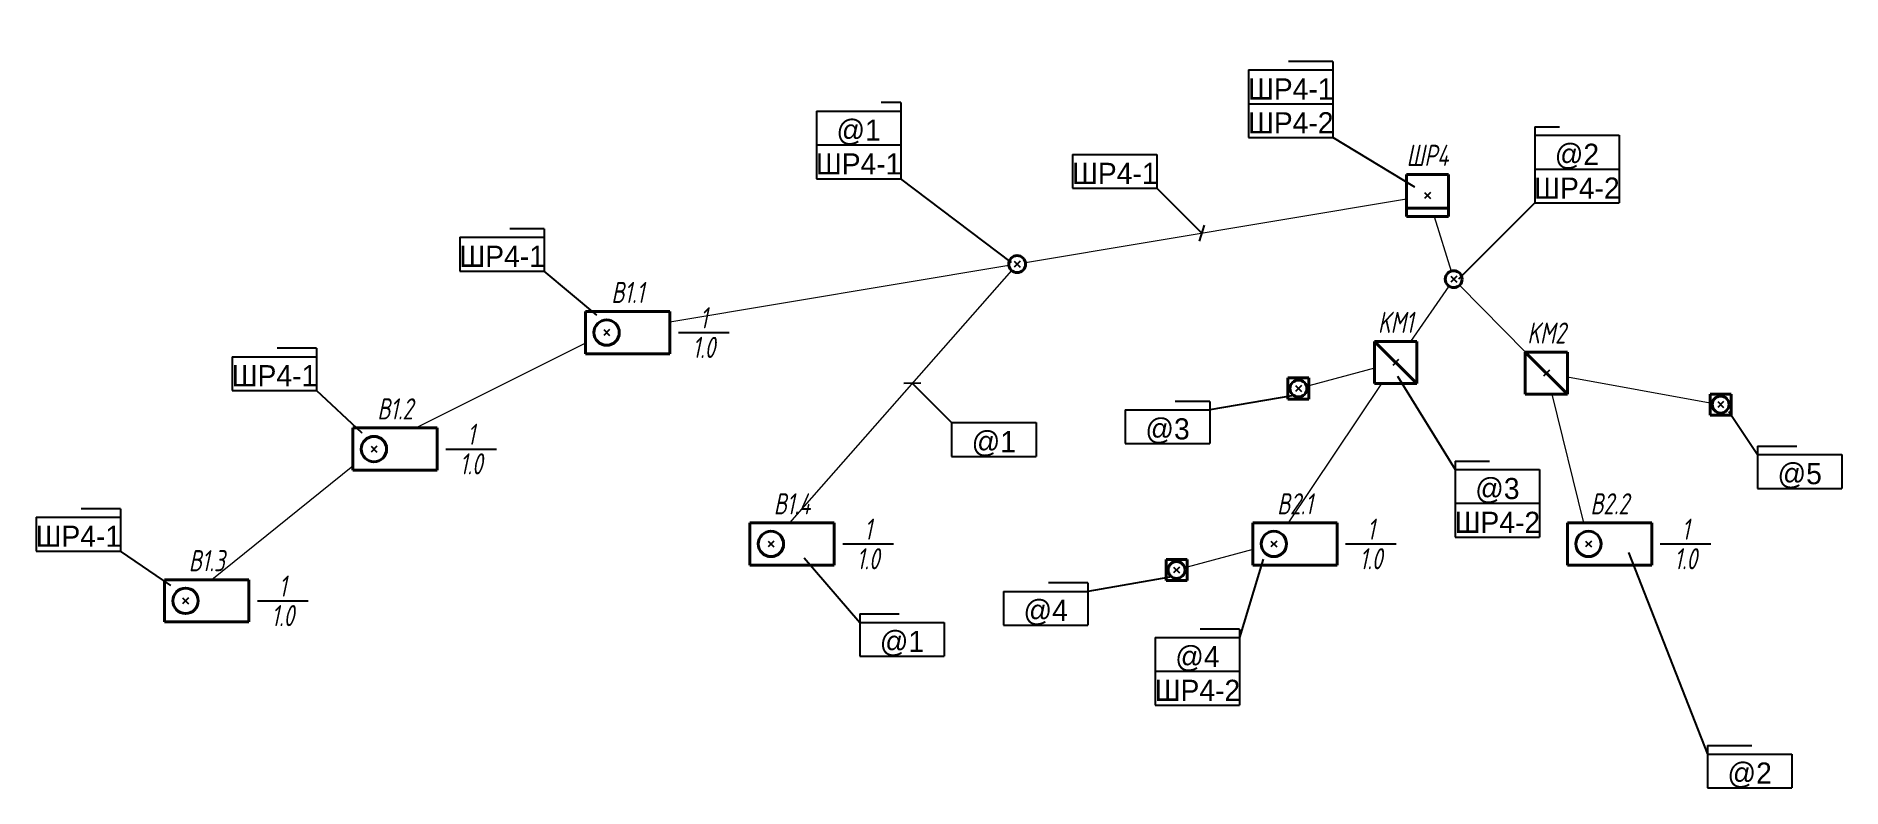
# Model space of a CAD drawing. Extents: x -146 to 68, y -52 to 37.
import ezdxf
from ezdxf.enums import TextEntityAlignment as Align

# ---------------------------------------------------------------- set-up
doc = ezdxf.new("R2010")
doc.units = 0
doc.layers.add('EL_DEVICE', color=1, linetype='Continuous', lineweight=40)
for name, color, linetype in [('EL_DEVICE_NAME', 7, 'Continuous'), ('SYS_PIN', 7, 'Continuous'), ('TEXT', 4, 'Continuous')]:
    doc.layers.add(name, color=color, linetype=linetype)
doc.styles.add('R2_5', font='romant.shx', dxfattribs={"width": 0.65, "oblique": 12, "height": 2.5})

# ---------------------------------------------------------------- blocks, each defined once
blk = doc.blocks.new('EL_SR')
at = {"layer": 'EL_DEVICE'}
for p, q in [((-2.5, 2.5), (2.5, 2.5)), ((-2.5, -2.5), (-2.5, 2.5)), ((2.5, 2.5), (2.5, -2.5)), ((2.5, -1.5), (-2.5, -1.5)), ((2.5, -2.5), (-2.5, -2.5))]:
    blk.add_line(p, q, dxfattribs=at)
blk = doc.blocks.new('CONNECTOR_SQUARE')
at = {"layer": 'SYS_PIN'}
for p, q in [((-0.35, 0.35), (0.35, -0.35)), ((0.35, 0.35), (-0.35, -0.35))]:
    blk.add_line(p, q, dxfattribs=at)
blk = doc.blocks.new('EL_MOTOR')
at = {"layer": 'EL_DEVICE'}
for p, q in [((-2.5, 2.5), (7.5, 2.5)), ((-2.5, -2.5), (-2.5, 2.5)), ((7.5, 2.5), (7.5, -2.5)), ((7.5, -2.5), (-2.5, -2.5))]:
    blk.add_line(p, q, dxfattribs=at)
blk.add_circle((0, 0), 1.5, dxfattribs=at)
blk = doc.blocks.new('EL_POSITION')
at = {"layer": 'TEXT'}
blk.add_line((-3, 0), (3, 0), dxfattribs=at)
blk = doc.blocks.new('KIP_UKP')
at = {"layer": 'EL_DEVICE'}
blk.add_circle((0, 0), 1, dxfattribs=at)
blk = doc.blocks.new('EL_CONTACTOR')
at = {"layer": 'EL_DEVICE'}
for p, q in [((-2.5, 2.5), (2.5, 2.5)), ((-2.5, -2.5), (-2.5, 2.5)), ((2.5, -2.5), (-2.5, 2.5)), ((2.5, 2.5), (2.5, -2.5)), ((2.5, -2.5), (-2.5, -2.5))]:
    blk.add_line(p, q, dxfattribs=at)
blk = doc.blocks.new('KIP_KNOPKA')
at = {"layer": 'EL_DEVICE'}
for p, q in [((1.25, 1.25), (-1.25, 1.25)), ((-1.25, -1.25), (-1.25, 1.25)), ((1.25, 1.25), (1.25, -1.25)), ((-1.25, -1.25), (1.25, -1.25))]:
    blk.add_line(p, q, dxfattribs=at)
blk.add_circle((0, 0), 1, dxfattribs=at)

msp = doc.modelspace()

# ---------------------------------------------------------------- linework, layer by layer
for p, q in [((-2.59, 32.69), (7.41, 32.69)), ((-2.59, 32.69), (-2.59, 24.69)), ((7.41, 33.69), (2.16, 33.69)), ((7.41, 33.69), (7.41, 32.69)), ((7.41, 32.69), (7.41, 24.69)), ((-53.76, 27.82), (-43.76, 27.82)), ((-53.76, 27.82), (-53.76, 19.82)), ((-43.76, 28.82), (-46.09, 28.82)), ((-43.76, 28.82), (-43.76, 27.82)), ((-43.76, 27.82), (-43.76, 19.82)), ((-2.59, 28.69), (7.41, 28.69)), ((31.3, 25.96), (31.3, 24.96)), ((31.3, 25.96), (34.22, 25.96)), ((-53.76, 23.82), (-43.76, 23.82)), ((-2.59, 24.69), (7.41, 24.69)), ((17.09, 18.83), (7.41, 24.69)), ((31.3, 24.96), (41.3, 24.96)), ((31.3, 24.96), (31.3, 16.96)), ((41.3, 24.96), (41.3, 16.96)), ((-23.43, 22.7), (-13.43, 22.7)), ((-23.43, 22.7), (-23.43, 18.7)), ((-13.43, 22.7), (-13.43, 18.7)), ((-53.76, 19.82), (-43.76, 19.82)), ((-30.64, 9.9), (-43.76, 19.82)), ((31.3, 20.96), (41.3, 20.96)), ((-23.43, 18.7), (-13.43, 18.7)), ((-8.1, 13.37), (-13.43, 18.7)), ((17.09, 18.83), (17.09, 18.83)), ((22.32, 7.98), (31.3, 16.96)), ((31.3, 16.96), (41.3, 16.96)), ((-95.98, 12.89), (-85.98, 12.89)), ((-95.98, 12.89), (-95.98, 8.89)), ((-85.98, 13.89), (-90.06, 13.89)), ((-85.98, 13.89), (-85.98, 12.89)), ((-85.98, 12.89), (-85.98, 8.89)), ((-8.41, 12.42), (-7.8, 14.33)), ((-95.98, 8.89), (-85.98, 8.89)), ((-79.78, 3.68), (-85.98, 8.89)), ((-30.64, 9.9), (-30.64, 9.9)), ((22.32, 7.98), (22.32, 7.98)), ((-79.78, 3.68), (-79.78, 3.68)), ((-122.94, -1.24), (-112.94, -1.24)), ((-122.94, -1.24), (-122.94, -5.24)), ((-112.94, -0.24), (-117.6, -0.24)), ((-112.94, -0.24), (-112.94, -1.24)), ((-112.94, -1.24), (-112.94, -5.24)), ((15.04, -3.56), (21.88, -14.59)), ((15.04, -3.56), (15.04, -3.56)), ((-122.94, -5.24), (-112.94, -5.24)), ((-107.56, -10.3), (-112.94, -5.24)), ((-41.41, -4.36), (-43.41, -4.42)), ((-42.41, -4.39), (-37.75, -9.04)), ((2.53, -5.87), (-7.18, -7.53)), ((2.53, -5.87), (2.53, -5.87)), ((-17.18, -7.53), (-7.18, -7.53)), ((-17.18, -7.53), (-17.18, -11.53)), ((-7.18, -6.53), (-11.27, -6.53)), ((-7.18, -6.53), (-7.18, -7.53)), ((-7.18, -7.53), (-7.18, -11.53)), ((54.28, -7.73), (57.68, -12.83)), ((54.28, -7.73), (54.28, -7.73)), ((-107.56, -10.3), (-107.56, -10.3)), ((-37.75, -9.04), (-27.75, -9.04)), ((-37.75, -9.04), (-37.75, -13.04)), ((-27.75, -9.04), (-27.75, -13.04)), ((-17.18, -11.53), (-7.18, -11.53)), ((57.68, -11.83), (57.68, -12.83)), ((57.68, -11.83), (62.34, -11.83)), ((57.68, -12.83), (67.68, -12.83)), ((57.68, -12.83), (57.68, -16.83)), ((67.68, -12.83), (67.68, -16.83)), ((-37.75, -13.04), (-27.75, -13.04)), ((21.88, -13.59), (21.88, -14.59)), ((21.88, -13.59), (25.96, -13.59)), ((21.88, -14.59), (31.88, -14.59)), ((21.88, -14.59), (21.88, -22.59)), ((31.88, -14.59), (31.88, -22.59)), ((57.68, -16.83), (67.68, -16.83)), ((-136.16, -19.24), (-140.83, -19.24)), ((-136.16, -19.24), (-136.16, -20.24)), ((21.88, -18.59), (31.88, -18.59)), ((-146.16, -20.24), (-136.16, -20.24)), ((-146.16, -20.24), (-146.16, -24.24)), ((-136.16, -20.24), (-136.16, -24.24)), ((21.88, -22.59), (31.88, -22.59)), ((-146.16, -24.24), (-136.16, -24.24)), ((-130.21, -28.31), (-136.16, -24.24)), ((-55.19, -25.04), (-48.63, -32.68)), ((-55.19, -25.04), (-55.19, -25.04)), ((-0.86, -25.18), (-3.64, -34.47)), ((-0.86, -25.18), (-0.86, -25.18)), ((42.39, -24.41), (51.75, -48.26)), ((42.39, -24.41), (42.39, -24.41)), ((-11.9, -27.34), (-21.61, -29.01)), ((-11.9, -27.34), (-11.9, -27.34)), ((-130.21, -28.31), (-130.21, -28.31)), ((-31.61, -29.01), (-21.61, -29.01)), ((-31.61, -29.01), (-31.61, -33.01)), ((-21.61, -28.01), (-26.28, -28.01)), ((-21.61, -28.01), (-21.61, -29.01)), ((-21.61, -29.01), (-21.61, -33.01)), ((-48.63, -31.68), (-48.63, -32.68)), ((-48.63, -31.68), (-43.96, -31.68)), ((-48.63, -32.68), (-38.63, -32.68)), ((-48.63, -32.68), (-48.63, -36.68)), ((-38.63, -32.68), (-38.63, -36.68)), ((-31.61, -33.01), (-21.61, -33.01)), ((-3.64, -33.47), (-8.31, -33.47)), ((-3.64, -33.47), (-3.64, -34.47)), ((-13.64, -34.47), (-3.64, -34.47)), ((-13.64, -34.47), (-13.64, -42.47)), ((-3.64, -34.47), (-3.64, -42.47)), ((-48.63, -36.68), (-38.63, -36.68)), ((-13.64, -38.47), (-3.64, -38.47)), ((-13.64, -42.47), (-3.64, -42.47)), ((51.75, -47.26), (51.75, -48.26)), ((51.75, -47.26), (57, -47.26)), ((51.75, -48.26), (61.75, -48.26)), ((51.75, -48.26), (51.75, -52.26)), ((61.75, -48.26), (61.75, -52.26)), ((51.75, -52.26), (61.75, -52.26))]:
    msp.add_line(p, q)
at = {"lineweight": 20}
for p, q in [((16.11, 17.41), (-29.01, 9.88)), ((19.39, 15.33), (21.41, 8.88)), ((-30.98, 9.55), (-71.1, 2.86)), ((-30.65, 8.97), (-56.94, -20.9)), ((21.14, 7.11), (16.58, 0.57)), ((22.41, 7.22), (30.23, -0.69)), ((-81.1, 0.36), (-101.15, -9.67)), ((12.34, -2.6), (4.57, -4.68)), ((35.19, -3.64), (52.07, -6.69)), ((13.16, -4.43), (2.09, -20.9)), ((33.31, -5.69), (37.06, -20.9)), ((-108.65, -14.18), (-125.36, -27.63)), ((-2.09, -24.07), (-9.86, -26.15))]:
    msp.add_line(p, q, dxfattribs=at)

# ---------------------------------------------------------------- block references
for name, p in [('EL_SR', (18.61, 17.83)), ('CONNECTOR_SQUARE', (18.61, 17.83)), ('KIP_UKP', (-29.99, 9.72)), ('CONNECTOR_SQUARE', (-29.99, 9.72)), ('KIP_UKP', (21.71, 7.93)), ('CONNECTOR_SQUARE', (21.71, 7.93)), ('EL_MOTOR', (-78.6, 1.61)), ('CONNECTOR_SQUARE', (-78.6, 1.61)), ('EL_POSITION', (-67.1, 1.61)), ('EL_CONTACTOR', (14.84, -1.93)), ('CONNECTOR_SQUARE', (14.84, -1.93)), ('EL_CONTACTOR', (32.69, -3.19)), ('KIP_KNOPKA', (3.32, -5.01)), ('CONNECTOR_SQUARE', (32.69, -3.19)), ('CONNECTOR_SQUARE', (3.32, -5.01)), ('KIP_KNOPKA', (53.32, -6.91)), ('CONNECTOR_SQUARE', (53.32, -6.91)), ('EL_MOTOR', (-106.15, -12.17)), ('CONNECTOR_SQUARE', (-106.15, -12.17)), ('EL_POSITION', (-94.65, -12.17)), ('EL_MOTOR', (-59.14, -23.4)), ('EL_MOTOR', (0.41, -23.4)), ('EL_MOTOR', (37.67, -23.4)), ('CONNECTOR_SQUARE', (-59.14, -23.4)), ('EL_POSITION', (-47.64, -23.4)), ('CONNECTOR_SQUARE', (0.41, -23.4)), ('EL_POSITION', (11.91, -23.4)), ('CONNECTOR_SQUARE', (37.67, -23.4)), ('EL_POSITION', (49.17, -23.4)), ('KIP_KNOPKA', (-11.11, -26.48)), ('EL_MOTOR', (-128.46, -30.13)), ('CONNECTOR_SQUARE', (-11.11, -26.48)), ('CONNECTOR_SQUARE', (-128.46, -30.13)), ('EL_POSITION', (-116.96, -30.13))]:
    msp.add_blockref(name, p)

# ---------------------------------------------------------------- texts
at = {"char_height": 2.5, "attachment_point": 2, "line_spacing_factor": 0.96}
for s, insert in [('ШР4-1', (2.41, 31.69)), ('@1', (-48.76, 26.82)), ('ШР4-2', (2.41, 27.69)), ('@2', (36.3, 23.96)), ('ШР4-1', (-48.76, 22.82)), ('ШР4-1', (-18.43, 21.7)), ('ШР4-2', (36.3, 19.96)), ('ШР4-1', (-90.98, 11.89)), ('ШР4-1', (-117.94, -2.24)), ('@3', (-12.18, -8.53)), ('@1', (-32.75, -10.04)), ('@5', (62.68, -13.83)), ('@3', (26.88, -15.59)), ('ШР4-1', (-141.16, -21.24)), ('ШР4-2', (26.88, -19.59)), ('@4', (-26.61, -30.01)), ('@1', (-43.63, -33.68)), ('@4', (-8.64, -35.47)), ('ШР4-2', (-8.64, -39.47)), ('@2', (56.75, -49.26))]:
    msp.add_mtext(s, dxfattribs=dict(at, insert=insert))
at = {"layer": 'EL_DEVICE_NAME', "style": 'R2_5', "oblique": 12, "width": 0.7}
for s, p in [('ШР4', (18.61, 21.33)), ('В1.1', (-76.1, 5.11)), ('KM1', (14.84, 1.57)), ('KM2', (32.69, 0.31)), ('В1.2', (-103.65, -8.67)), ('В1.4', (-56.64, -19.9)), ('В2.1', (2.91, -19.9)), ('В2.2', (40.17, -19.9)), ('В1.3', (-125.96, -26.63))]:
    msp.add_text(s, height=2.5, dxfattribs=at).set_placement(p, align=Align.CENTER)
at = {"layer": 'TEXT', "style": 'R2_5', "oblique": 12, "width": 0.7}
for p in [(-67.1, 2.11), (-94.65, -11.67), (-47.64, -22.9), (11.91, -22.9), (49.17, -22.9), (-116.96, -29.63)]:
    msp.add_text('1', height=2.5, dxfattribs=at).set_placement(p, align=Align.CENTER)
for p in [(-67.1, 1.11), (-94.65, -12.67), (-47.64, -23.9), (11.91, -23.9), (49.17, -23.9), (-116.96, -30.63)]:
    msp.add_text('1.0', height=2.5, dxfattribs=at).set_placement(p, align=Align.TOP_CENTER)

doc.saveas('drawing.dxf')
